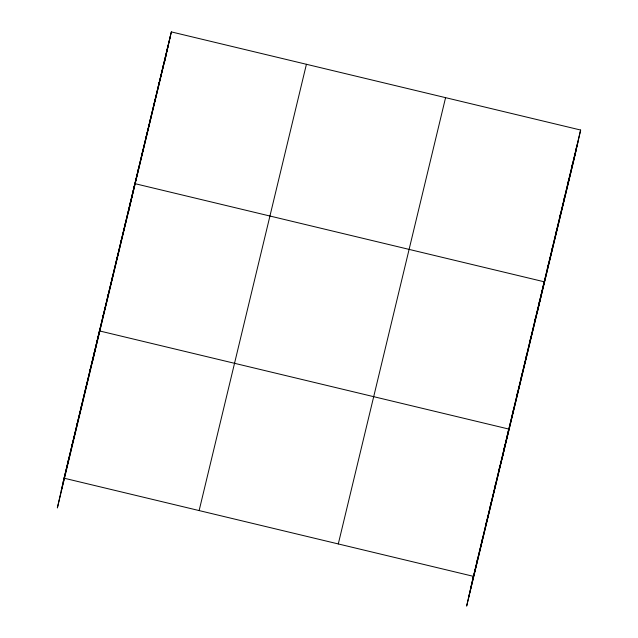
<?xml version="1.0" encoding="UTF-8"?>
<svg xmlns="http://www.w3.org/2000/svg" width="638" height="638" viewBox="0 0 638 638"><rect width="100%" height="100%" fill="white"/><g stroke="black" fill="none" stroke-linecap="round" stroke-linejoin="round"><path stroke-width="0.96" d="M64.063 478.189L473.364 576.329L466.649 606.1L573.937 159.811L580.644 130.04L171.351 31.9L64.063 478.189L57.356 507.96L166.566 53.121M67.62 463.643L68.489 459.783M72.046 445.236L72.915 441.376M76.472 426.822L77.342 422.962M80.898 408.416L81.768 404.556M85.325 390.009L86.194 386.142M89.743 371.595L90.62 367.735M94.169 353.189L95.038 349.329M92.757 360.685L99.464 330.915L508.765 429.055L502.058 458.826M103.021 316.368L103.89 312.508M107.447 297.962L108.316 294.094M111.873 279.548L112.743 275.688M116.299 261.141L117.169 257.274M120.726 242.727L121.595 238.867M125.152 224.321L126.021 220.461M129.578 205.914L130.447 202.047M128.166 213.411L134.873 183.64L544.166 281.781L537.459 311.551M138.055 170.641L138.924 166.781M142.107 153.782L142.976 149.922M146.158 136.923L147.027 133.063M150.209 120.064L151.086 116.196M154.268 103.204L155.138 99.337M158.32 86.345L159.189 82.477M162.371 69.486L163.24 65.618M166.422 52.619L167.292 48.759M164.636 61.671L171.351 31.9M476.913 561.783L477.782 557.923M481.339 543.377L482.208 539.509M485.765 524.962L486.635 521.102M490.191 506.556L491.061 502.688M494.617 488.142L495.487 484.282M499.044 469.735L499.913 465.876M503.47 451.329L504.339 447.461M512.322 414.509L513.191 410.641M516.748 396.094L517.617 392.234M521.174 377.688L522.043 373.828M525.592 359.282L526.47 355.414M530.019 340.867L530.896 337.008M534.445 322.461L535.314 318.593M538.871 304.047L539.74 300.187M547.348 268.781L548.225 264.914M551.407 251.922L552.277 248.054M555.459 235.063L556.328 231.195M559.51 218.204L560.379 214.336M563.561 201.337L564.431 197.477M567.613 184.478L568.49 180.618M571.672 167.619L572.541 163.759M575.723 150.759L576.592 146.899M63.194 482.057L170.482 35.76M61.264 490.606L168.552 44.309M199.128 510.575L306.415 64.286M338.292 543.943L445.579 97.654M472.487 580.189L580.644 130.04M470.565 588.738L577.845 142.449M468.579 597.551L575.867 151.262"/></g></svg>
